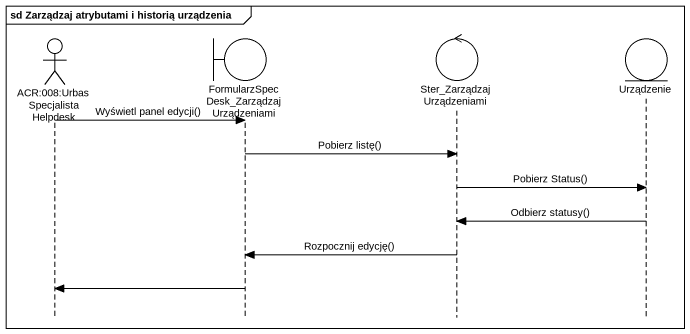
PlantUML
@startuml
mainframe sd Zarządzaj atrybutami i historią urządzenia
hide footbox
actor "ACR:008:Urbas Specjalista Helpdesk" as ACR_008_Urbas_Specjalista
boundary "FormularzSpecDesk_ZarządzajUrządzeniami" as FormularzSpecDesk
control Ster_ZarządzajUrządzeniami
entity Urządzenie

ACR_008_Urbas_Specjalista -> FormularzSpecDesk : Wyświetl panel edycji()
FormularzSpecDesk -> Ster_ZarządzajUrządzeniami : Pobierz listę()
Ster_ZarządzajUrządzeniami -> Urządzenie : Pobierz Status()
Urządzenie -> Ster_ZarządzajUrządzeniami : Odbierz statusy()
Ster_ZarządzajUrządzeniami -> FormularzSpecDesk : Rozpocznij edycję()
FormularzSpecDesk -> ACR_008_Urbas_Specjalista
@enduml
